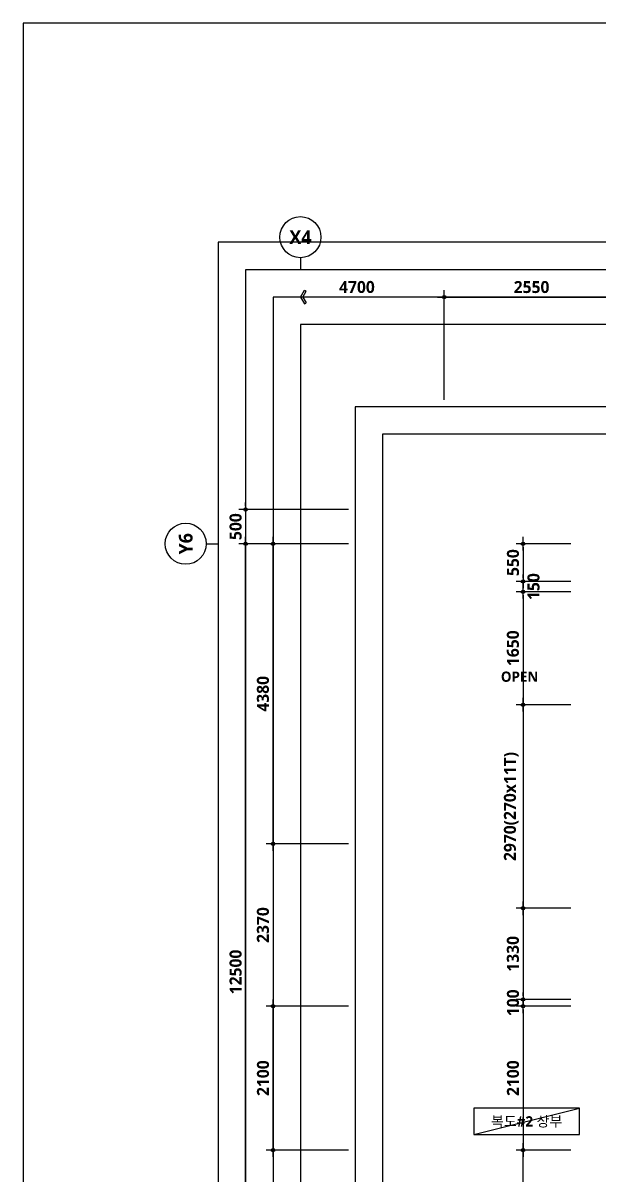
# Model space of a CAD drawing. Header units: millimetres. Extents: x -12482 to 126000, y 0 to 220200.
# Drawn here: x 43000 to 51423, y 41573 to 58400 of the extents above; entities that cross this region are included whole.
import ezdxf
from ezdxf.enums import TextEntityAlignment as Align

# ---------------------------------------------------------------- set-up
doc = ezdxf.new("R2010")
doc.units = ezdxf.units.MM
doc.header["$LTSCALE"] = 60
doc.layers.get('Defpoints').update_dxf_attribs({"color": 153})
for name, color, linetype in [('A-ANNO-GRA1', 7, 'Continuous'), ('A-ANNO-TEXT1', 7, 'Continuous'), ('A-ANNO-TEXT2', 3, 'Continuous'), ('A-ST-AXIS-BUB', 7, 'Continuous'), ('A-ST-AXIS-DIM', 7, 'Continuous')]:
    doc.layers.add(name, color=color, linetype=linetype)
for name, color, linetype, plot in [('Defpoint', 161, 'Continuous', False), ('G(그리드1)', 185, 'Continuous', False), ('G(그리드2)', 235, 'Continuous', False)]:
    doc.layers.add(name, color=color, linetype=linetype, plot=plot)
doc.styles.add('SH_진천_나눔', font='')
doc.styles.get('SH_진천_나눔').set_extended_font_data('NanumGothic', bold=True)
doc.dimstyles.new('SHP 50', dxfattribs={"dimscale": 50, "dimtxt": 3.5, "dimasz": 1, "dimexe": 2, "dimexo": 2, "dimgap": 1, "dimtad": 1, "dimdec": 0, "dimzin": 0, "dimdsep": 46, "dimtxsty": 'SH_진천_나눔', "dimblk": 'DIMDOT', "dimcen": 0.09, "dimclrd": 256, "dimclre": 256, "dimclrt": 3, "dimadec": 0, "dimazin": 1, "dimtfac": 1, "dimtdec": 0, "dimtix": 1, "dimtmove": 2, "dimatfit": 0, "dimldrblk": 'DIMDOT', "dimfxl": 1, "dimtolj": 1, "dimtzin": 0, "dimlwd": -1, "dimlwe": -1, "dimarcsym": 0})

# ---------------------------------------------------------------- blocks, each defined once
blk = doc.blocks.new('A-ST-AXIS-BUB-1')
at = {"layer": 'A-ST-AXIS-BUB'}
blk.add_line((0, 350), (0, 0), dxfattribs=at)
blk.add_circle((0, 950), 600, dxfattribs=at)
blk = doc.blocks.new('DIMDOT')
at = {"color": 0}
blk.add_line((-2, 0), (2, 0), dxfattribs=at)
for radius in [0.5, 0.25]:
    blk.add_circle((0, 0), radius, dxfattribs=at)
blk = doc.blocks.new('*D17119')
at = {"layer": 'A-ST-AXIS-DIM'}
for p, q in [((49150, 52900), (49150, 54500)), ((49200, 54400), (51650, 54400)), ((51700, 52900), (51700, 54500))]:
    blk.add_line(p, q, dxfattribs=at)
at = {"layer": 'Defpoints', "color": 0}
for p in [(51700, 54400), (49150, 52800), (51700, 52800)]:
    blk.add_point(p, dxfattribs=at)
at = {"layer": 'A-ST-AXIS-DIM', "linetype": 'ByBlock', "xscale": 50, "yscale": 50, "zscale": 50, "rotation": 180}
blk.add_blockref('DIMDOT', (49150, 54400), dxfattribs=at)
at = {"layer": 'A-ST-AXIS-DIM', "linetype": 'ByBlock', "xscale": 50, "yscale": 50, "zscale": 50}
blk.add_blockref('DIMDOT', (51700, 54400), dxfattribs=at)
at = {"layer": 'A-ST-AXIS-DIM', "color": 3, "insert": (50425, 54546), "char_height": 175, "attachment_point": 5, "style": 'SH_진천_나눔'}
blk.add_mtext('\\A1;2550', dxfattribs=at)
blk = doc.blocks.new('arrow1')
at = {"color": 0}
for p, q in [((0, 0), (0.286, 0.501)), ((0, 0), (0.286, -0.501)), ((0.165, 0), (0.41, 0.429)), ((0.165, 0), (0.41, -0.429)), ((0.286, 0.501), (0.41, 0.43)), ((0.286, -0.501), (0.41, -0.43))]:
    blk.add_line(p, q, dxfattribs=at)
blk = doc.blocks.new('*D17818')
at = {"layer": 'A-ST-AXIS-DIM'}
for p, q in [((47750, 50800), (46150, 50800)), ((46250, 38350), (46250, 50750)), ((47750, 38300), (46150, 38300))]:
    blk.add_line(p, q, dxfattribs=at)
at = {"layer": 'Defpoints', "color": 0}
for p in [(46250, 50800), (47850, 50800), (47850, 38300)]:
    blk.add_point(p, dxfattribs=at)
at = {"layer": 'A-ST-AXIS-DIM', "linetype": 'ByBlock', "xscale": 50, "yscale": 50, "zscale": 50}
for p, rotation in [((46250, 50800), 90), ((46250, 38300), 270)]:
    blk.add_blockref('DIMDOT', p, dxfattribs=dict(at, rotation=rotation))
at = {"layer": 'A-ST-AXIS-DIM', "color": 3, "insert": (46104, 44550), "char_height": 175, "attachment_point": 5, "rotation": 90, "style": 'SH_진천_나눔'}
blk.add_mtext('\\A1;12500', dxfattribs=at)
blk = doc.blocks.new('*D17820')
at = {"layer": 'A-ST-AXIS-DIM'}
for p, q in [((46250, 51350), (46250, 51400)), ((47750, 51300), (46150, 51300)), ((46250, 51300), (46250, 50800)), ((47750, 50800), (46150, 50800)), ((46250, 50750), (46250, 50700))]:
    blk.add_line(p, q, dxfattribs=at)
at = {"layer": 'Defpoints', "color": 0}
for p in [(47850, 51300), (46250, 50800), (47850, 50800)]:
    blk.add_point(p, dxfattribs=at)
at = {"layer": 'A-ST-AXIS-DIM', "linetype": 'ByBlock', "xscale": 50, "yscale": 50, "zscale": 50}
for p, rotation in [((46250, 51300), 270), ((46250, 50800), 90)]:
    blk.add_blockref('DIMDOT', p, dxfattribs=dict(at, rotation=rotation))
at = {"layer": 'A-ST-AXIS-DIM', "color": 3, "insert": (46104, 51050), "char_height": 175, "attachment_point": 5, "rotation": 90, "style": 'SH_진천_나눔'}
blk.add_mtext('\\A1;500', dxfattribs=at)
blk = doc.blocks.new('*D17821')
at = {"layer": 'A-ST-AXIS-DIM'}
for p, q in [((47750, 46420), (46550, 46420)), ((46650, 46370), (46650, 44100)), ((47750, 44050), (46550, 44050))]:
    blk.add_line(p, q, dxfattribs=at)
at = {"layer": 'Defpoints', "color": 0}
for p in [(47850, 46420), (46650, 44050), (47850, 44050)]:
    blk.add_point(p, dxfattribs=at)
at = {"layer": 'A-ST-AXIS-DIM', "linetype": 'ByBlock', "xscale": 50, "yscale": 50, "zscale": 50}
for p, rotation in [((46650, 46420), 90), ((46650, 44050), 270)]:
    blk.add_blockref('DIMDOT', p, dxfattribs=dict(at, rotation=rotation))
at = {"layer": 'A-ST-AXIS-DIM', "color": 3, "insert": (46503, 45235), "char_height": 175, "attachment_point": 5, "rotation": 90, "style": 'SH_진천_나눔'}
blk.add_mtext('\\A1;2370', dxfattribs=at)
blk = doc.blocks.new('*D17822')
at = {"layer": 'A-ST-AXIS-DIM'}
for p, q in [((47750, 50800), (46550, 50800)), ((46650, 46470), (46650, 50750)), ((47750, 46420), (46550, 46420))]:
    blk.add_line(p, q, dxfattribs=at)
at = {"layer": 'Defpoints', "color": 0}
for p in [(46650, 50800), (47850, 50800), (47850, 46420)]:
    blk.add_point(p, dxfattribs=at)
at = {"layer": 'A-ST-AXIS-DIM', "linetype": 'ByBlock', "xscale": 50, "yscale": 50, "zscale": 50}
for p, rotation in [((46650, 50800), 90), ((46650, 46420), 270)]:
    blk.add_blockref('DIMDOT', p, dxfattribs=dict(at, rotation=rotation))
at = {"layer": 'A-ST-AXIS-DIM', "color": 3, "insert": (46503, 48610), "char_height": 175, "attachment_point": 5, "rotation": 90, "style": 'SH_진천_나눔'}
blk.add_mtext('\\A1;4380', dxfattribs=at)
blk = doc.blocks.new('*D17872')
at = {"layer": 'A-ST-AXIS-DIM'}
for p, q in [((50300, 50300), (50300, 50350)), ((51000, 50250), (50200, 50250)), ((50300, 50100), (50300, 50250)), ((51000, 50100), (50200, 50100)), ((50300, 50050), (50300, 50000))]:
    blk.add_line(p, q, dxfattribs=at)
at = {"layer": 'Defpoints', "color": 0}
for p in [(50300, 50250), (51100, 50250), (51100, 50100)]:
    blk.add_point(p, dxfattribs=at)
at = {"layer": 'A-ST-AXIS-DIM', "linetype": 'ByBlock', "xscale": 50, "yscale": 50, "zscale": 50}
for p, rotation in [((50300, 50250), 270), ((50300, 50100), 90)]:
    blk.add_blockref('DIMDOT', p, dxfattribs=dict(at, rotation=rotation))
at = {"layer": 'A-ST-AXIS-DIM', "color": 3, "insert": (50454, 50175), "char_height": 175, "attachment_point": 5, "rotation": 90, "style": 'SH_진천_나눔'}
blk.add_mtext('\\A1;150', dxfattribs=at)
blk = doc.blocks.new('*D17873')
at = {"layer": 'A-ST-AXIS-DIM'}
for p, q in [((51000, 45480), (50200, 45480)), ((50300, 45430), (50300, 44200)), ((51000, 44150), (50200, 44150))]:
    blk.add_line(p, q, dxfattribs=at)
at = {"layer": 'Defpoints', "color": 0}
for p in [(51100, 45480), (50300, 44150), (51100, 44150)]:
    blk.add_point(p, dxfattribs=at)
at = {"layer": 'A-ST-AXIS-DIM', "linetype": 'ByBlock', "xscale": 50, "yscale": 50, "zscale": 50}
for p, rotation in [((50300, 45480), 90), ((50300, 44150), 270)]:
    blk.add_blockref('DIMDOT', p, dxfattribs=dict(at, rotation=rotation))
at = {"layer": 'A-ST-AXIS-DIM', "color": 3, "insert": (50153, 44815), "char_height": 175, "attachment_point": 5, "rotation": 90, "style": 'SH_진천_나눔'}
blk.add_mtext('\\A1;1330', dxfattribs=at)
blk = doc.blocks.new('*D17874')
at = {"layer": 'A-ST-AXIS-DIM'}
for p, q in [((51000, 44150), (50200, 44150)), ((50300, 44200), (50300, 44250)), ((50300, 44050), (50300, 44150)), ((51000, 44050), (50200, 44050)), ((50300, 44000), (50300, 43950))]:
    blk.add_line(p, q, dxfattribs=at)
at = {"layer": 'Defpoints', "color": 0}
for p in [(50300, 44150), (51100, 44150), (51100, 44050)]:
    blk.add_point(p, dxfattribs=at)
at = {"layer": 'A-ST-AXIS-DIM', "linetype": 'ByBlock', "xscale": 50, "yscale": 50, "zscale": 50}
for p, rotation in [((50300, 44150), 270), ((50300, 44050), 90)]:
    blk.add_blockref('DIMDOT', p, dxfattribs=dict(at, rotation=rotation))
at = {"layer": 'A-ST-AXIS-DIM', "color": 3, "insert": (50154, 44100), "char_height": 175, "attachment_point": 5, "rotation": 90, "style": 'SH_진천_나눔'}
blk.add_mtext('\\A1;100', dxfattribs=at)
blk = doc.blocks.new('*D17875')
at = {"layer": 'A-ST-AXIS-DIM'}
for p, q in [((51000, 50800), (50200, 50800)), ((50300, 50750), (50300, 50300)), ((51000, 50250), (50200, 50250))]:
    blk.add_line(p, q, dxfattribs=at)
at = {"layer": 'Defpoints', "color": 0}
for p in [(51100, 50800), (50300, 50250), (51100, 50250)]:
    blk.add_point(p, dxfattribs=at)
at = {"layer": 'A-ST-AXIS-DIM', "linetype": 'ByBlock', "xscale": 50, "yscale": 50, "zscale": 50}
for p, rotation in [((50300, 50800), 90), ((50300, 50250), 270)]:
    blk.add_blockref('DIMDOT', p, dxfattribs=dict(at, rotation=rotation))
at = {"layer": 'A-ST-AXIS-DIM', "color": 3, "insert": (50154, 50525), "char_height": 175, "attachment_point": 5, "rotation": 90, "style": 'SH_진천_나눔'}
blk.add_mtext('\\A1;550', dxfattribs=at)
blk = doc.blocks.new('*D17876')
at = {"layer": 'A-ST-AXIS-DIM'}
for p, q in [((51000, 44050), (50200, 44050)), ((50300, 44000), (50300, 42000)), ((51000, 41950), (50200, 41950))]:
    blk.add_line(p, q, dxfattribs=at)
at = {"layer": 'Defpoints', "color": 0}
for p in [(51100, 44050), (50300, 41950), (51100, 41950)]:
    blk.add_point(p, dxfattribs=at)
at = {"layer": 'A-ST-AXIS-DIM', "linetype": 'ByBlock', "xscale": 50, "yscale": 50, "zscale": 50}
for p, rotation in [((50300, 44050), 90), ((50300, 41950), 270)]:
    blk.add_blockref('DIMDOT', p, dxfattribs=dict(at, rotation=rotation))
at = {"layer": 'A-ST-AXIS-DIM', "color": 3, "insert": (50154, 43000), "char_height": 175, "attachment_point": 5, "rotation": 90, "style": 'SH_진천_나눔'}
blk.add_mtext('\\A1;2100', dxfattribs=at)
blk = doc.blocks.new('*D17877')
at = {"layer": 'A-ST-AXIS-DIM'}
for p, q in [((51000, 41950), (50200, 41950)), ((50300, 38350), (50300, 41900)), ((51000, 38300), (50200, 38300))]:
    blk.add_line(p, q, dxfattribs=at)
at = {"layer": 'Defpoints', "color": 0}
for p in [(50300, 41950), (51100, 41950), (51100, 38300)]:
    blk.add_point(p, dxfattribs=at)
at = {"layer": 'A-ST-AXIS-DIM', "linetype": 'ByBlock', "xscale": 50, "yscale": 50, "zscale": 50}
for p, rotation in [((50300, 41950), 90), ((50300, 38300), 270)]:
    blk.add_blockref('DIMDOT', p, dxfattribs=dict(at, rotation=rotation))
at = {"layer": 'A-ST-AXIS-DIM', "color": 3, "insert": (50153, 40125), "char_height": 175, "attachment_point": 5, "rotation": 90, "style": 'SH_진천_나눔'}
blk.add_mtext('\\A1;3650', dxfattribs=at)
blk = doc.blocks.new('*D17878')
at = {"layer": 'A-ST-AXIS-DIM'}
for p, q in [((51000, 48450), (50200, 48450)), ((50300, 48400), (50300, 45530)), ((51000, 45480), (50200, 45480))]:
    blk.add_line(p, q, dxfattribs=at)
at = {"layer": 'Defpoints', "color": 0}
for p in [(51100, 48450), (50300, 45480), (51100, 45480)]:
    blk.add_point(p, dxfattribs=at)
at = {"layer": 'A-ST-AXIS-DIM', "linetype": 'ByBlock', "xscale": 50, "yscale": 50, "zscale": 50}
for p, rotation in [((50300, 48450), 90), ((50300, 45480), 270)]:
    blk.add_blockref('DIMDOT', p, dxfattribs=dict(at, rotation=rotation))
at = {"layer": 'A-ST-AXIS-DIM', "color": 3, "insert": (50128, 46965), "char_height": 175, "attachment_point": 5, "rotation": 90, "style": 'SH_진천_나눔'}
blk.add_mtext('\\A1;\\A1;2970(270x11T)', dxfattribs=at)
blk = doc.blocks.new('*D18325')
at = {"layer": 'A-ST-AXIS-DIM'}
for p, q in [((47750, 44050), (46550, 44050)), ((46650, 42000), (46650, 44000)), ((47750, 41950), (46550, 41950))]:
    blk.add_line(p, q, dxfattribs=at)
at = {"layer": 'Defpoints', "color": 0}
for p in [(46650, 44050), (47850, 44050), (47850, 41950)]:
    blk.add_point(p, dxfattribs=at)
at = {"layer": 'A-ST-AXIS-DIM', "linetype": 'ByBlock', "xscale": 50, "yscale": 50, "zscale": 50}
for p, rotation in [((46650, 44050), 90), ((46650, 41950), 270)]:
    blk.add_blockref('DIMDOT', p, dxfattribs=dict(at, rotation=rotation))
at = {"layer": 'A-ST-AXIS-DIM', "color": 3, "insert": (46504, 43000), "char_height": 175, "attachment_point": 5, "rotation": 90, "style": 'SH_진천_나눔'}
blk.add_mtext('\\A1;2100', dxfattribs=at)
blk = doc.blocks.new('*D18326')
at = {"layer": 'A-ST-AXIS-DIM'}
for p, q in [((47750, 41950), (46550, 41950)), ((46650, 41900), (46650, 38850)), ((47750, 38800), (46550, 38800))]:
    blk.add_line(p, q, dxfattribs=at)
at = {"layer": 'Defpoints', "color": 0}
for p in [(47850, 41950), (46650, 38800), (47850, 38800)]:
    blk.add_point(p, dxfattribs=at)
at = {"layer": 'A-ST-AXIS-DIM', "linetype": 'ByBlock', "xscale": 50, "yscale": 50, "zscale": 50}
for p, rotation in [((46650, 41950), 90), ((46650, 38800), 270)]:
    blk.add_blockref('DIMDOT', p, dxfattribs=dict(at, rotation=rotation))
at = {"layer": 'A-ST-AXIS-DIM', "color": 3, "insert": (46503, 40375), "char_height": 175, "attachment_point": 5, "rotation": 90, "style": 'SH_진천_나눔'}
blk.add_mtext('\\A1;3150', dxfattribs=at)
blk = doc.blocks.new('*D18362')
at = {"layer": 'A-ST-AXIS-DIM'}
for p, q in [((51000, 50100), (50200, 50100)), ((50300, 50050), (50300, 48500)), ((51000, 48450), (50200, 48450))]:
    blk.add_line(p, q, dxfattribs=at)
at = {"layer": 'Defpoints', "color": 0}
for p in [(51100, 50100), (50300, 48450), (51100, 48450)]:
    blk.add_point(p, dxfattribs=at)
at = {"layer": 'A-ST-AXIS-DIM', "linetype": 'ByBlock', "xscale": 50, "yscale": 50, "zscale": 50}
for p, rotation in [((50300, 50100), 90), ((50300, 48450), 270)]:
    blk.add_blockref('DIMDOT', p, dxfattribs=dict(at, rotation=rotation))
at = {"layer": 'A-ST-AXIS-DIM', "color": 3, "insert": (50153, 49275), "char_height": 175, "attachment_point": 5, "rotation": 90, "style": 'SH_진천_나눔'}
blk.add_mtext('\\A1;1650', dxfattribs=at)

msp = doc.modelspace()

# ---------------------------------------------------------------- linework, layer by layer
at = {"layer": 'A-ANNO-GRA1'}
msp.add_lwpolyline([(49582.1, 42178.2), (51125, 42178.2), (51125, 42563.9), (49582.1, 42563.9)], close=True, dxfattribs=at)
at = {"layer": 'A-ST-AXIS-DIM'}
for p, q in [((49100, 54400), (47050, 54400)), ((47550, 50800), (46150, 50800))]:
    msp.add_line(p, q, dxfattribs=at)
at = {"layer": 'Defpoint'}
msp.add_lwpolyline([(43000, 30700), (78500, 30700), (78500, 58400), (43000, 58400)], close=True, dxfattribs=at)
at = {"layer": 'G(그리드1)'}
msp.add_line((49582.1, 42178.2), (51125, 42563.9), dxfattribs=at)
for points in [[(59450, 55200), (45850, 55200), (45850, 33900), (59450, 33900)], [(59050, 54800), (46250, 54800), (46250, 35100), (59050, 35100)], [(58650, 54400), (46650, 54400), (46650, 35500), (58650, 35500)], [(58250, 54000), (47050, 54000), (47050, 35900), (58250, 35900)], [(57450, 52800), (47850, 52800), (47850, 36700), (57450, 36700)]]:
    msp.add_lwpolyline(points, close=True, dxfattribs=at)
at = {"layer": 'G(그리드2)'}
msp.add_lwpolyline([(57050, 52400), (48250, 52400), (48250, 37100), (57050, 37100)], close=True, dxfattribs=at)

# ---------------------------------------------------------------- block references
at = {"layer": 'A-ST-AXIS-BUB', "xscale": 0.5, "yscale": 0.5, "zscale": 0.5}
msp.add_blockref('A-ST-AXIS-BUB-1', (47050, 54800), dxfattribs=at)
at = {"layer": 'A-ST-AXIS-BUB', "xscale": 0.5, "yscale": 0.5, "zscale": 0.5, "rotation": 90}
msp.add_blockref('A-ST-AXIS-BUB-1', (45850, 50800), dxfattribs=at)
at = {"layer": 'A-ST-AXIS-DIM', "xscale": -200, "yscale": 200, "zscale": 200, "rotation": 179.9999999999859}
msp.add_blockref('arrow1', (47050, 54400), dxfattribs=at)
at = {"layer": 'A-ST-AXIS-DIM', "xscale": 50, "yscale": 50, "zscale": 50}
msp.add_blockref('DIMDOT', (49150, 54400), dxfattribs=at)

# ---------------------------------------------------------------- texts
at = {"layer": 'A-ANNO-TEXT1', "style": 'SH_진천_나눔'}
msp.add_text('X4', height=200, dxfattribs=at).set_placement((47050, 55275), align=Align.MIDDLE_CENTER)
msp.add_text('Y6', height=200, rotation=90, dxfattribs=at).set_placement((45375, 50800), align=Align.MIDDLE_CENTER)
msp.add_text('OPEN', height=150, dxfattribs=at).set_placement((50250, 48860), align=Align.MIDDLE)
at = {"layer": 'A-ANNO-TEXT2', "style": 'SH_진천_나눔'}
msp.add_text('복도#2 상부', height=150, dxfattribs=at).set_placement((50353.5, 42371.1), align=Align.MIDDLE)
at = {"layer": 'A-ST-AXIS-DIM', "color": 3, "insert": (47875, 54546.6), "char_height": 175, "attachment_point": 5, "style": 'SH_진천_나눔'}
msp.add_mtext('\\A1;4700', dxfattribs=at)

# ---------------------------------------------------------------- dimensions: what is measured, and where the dimension line sits
at = {"layer": 'A-ST-AXIS-DIM'}
dim = msp.add_linear_dim(base=(51700, 54400), p1=(49150, 52800), p2=(51700, 52800), dimstyle='SHP 50', dxfattribs=at)
dim.commit()
dim.dimension.update_dxf_attribs({"geometry": '*D17119', "text_midpoint": (50425, 54546.4)})
for base, p1, p2, angle, picture, middle in [((46250, 50800), (47850, 51300), (47850, 50800), 270, '*D17820', (46103.8, 51050)), ((46250, 50800), (47850, 38300), (47850, 50800), 90, '*D17818', (46103.6, 44550)), ((46650, 50800), (47850, 46420), (47850, 50800), 90, '*D17822', (46503.4, 48610)), ((46650, 44050), (47850, 46420), (47850, 44050), 270, '*D17821', (46503.4, 45235)), ((46650, 44050), (47850, 41950), (47850, 44050), 90, '*D18325', (46503.8, 43000)), ((46650, 38800), (47850, 41950), (47850, 38800), 270, '*D18326', (46503.4, 40375))]:
    dim = msp.add_linear_dim(base=base, p1=p1, p2=p2, angle=angle, dimstyle='SHP 50', dxfattribs=at)
    dim.commit()
    dim.dimension.update_dxf_attribs({"geometry": picture, "text_midpoint": middle})
for base, p1, p2, angle, picture, middle in [((50300, 50250), (51100, 50800), (51100, 50250), 90, '*D17875', (50153.8, 50525)), ((50300, 48450), (51100, 50100), (51100, 48450), 90, '*D18362', (50153.4, 49275)), ((50300, 44150), (51100, 45480), (51100, 44150), 90, '*D17873', (50153.4, 44815)), ((50300, 44150), (51100, 44050), (51100, 44150), 270, '*D17874', (50154, 44100)), ((50300, 41950), (51100, 44050), (51100, 41950), 90, '*D17876', (50153.8, 43000)), ((50300, 41950), (51100, 38300), (51100, 41950), 270, '*D17877', (50153.4, 40125))]:
    dim = msp.add_linear_dim(base=base, p1=p1, p2=p2, angle=angle, dimstyle='SHP 50', override={"dimtxsty": 'SH_진천_나눔', "dimldrblk": 'DIMDOT'}, dxfattribs=at)
    dim.commit()
    dim.dimension.update_dxf_attribs({"geometry": picture, "text_midpoint": middle})
dim = msp.add_linear_dim(base=(50300, 50250), p1=(51100, 50100), p2=(51100, 50250), angle=270, dimstyle='SHP 50', override={"dimtxsty": 'SH_진천_나눔', "dimldrblk": 'DIMDOT'}, dxfattribs=at)
dim.commit()
dim.dimension.update_dxf_attribs({"geometry": '*D17872', "text_midpoint": (50453.8, 50175), "dimtype": 160})
dim = msp.add_linear_dim(base=(50300, 45480), p1=(51100, 48450), p2=(51100, 45480), angle=90, text='\\A1;<>(270x11T)\\X', dimstyle='SHP 50', override={"dimtxsty": 'SH_진천_나눔', "dimldrblk": 'DIMDOT'}, dxfattribs=at)
dim.commit()
dim.dimension.update_dxf_attribs({"geometry": '*D17878', "text_midpoint": (50128.4, 46965)})

doc.saveas('drawing.dxf')
